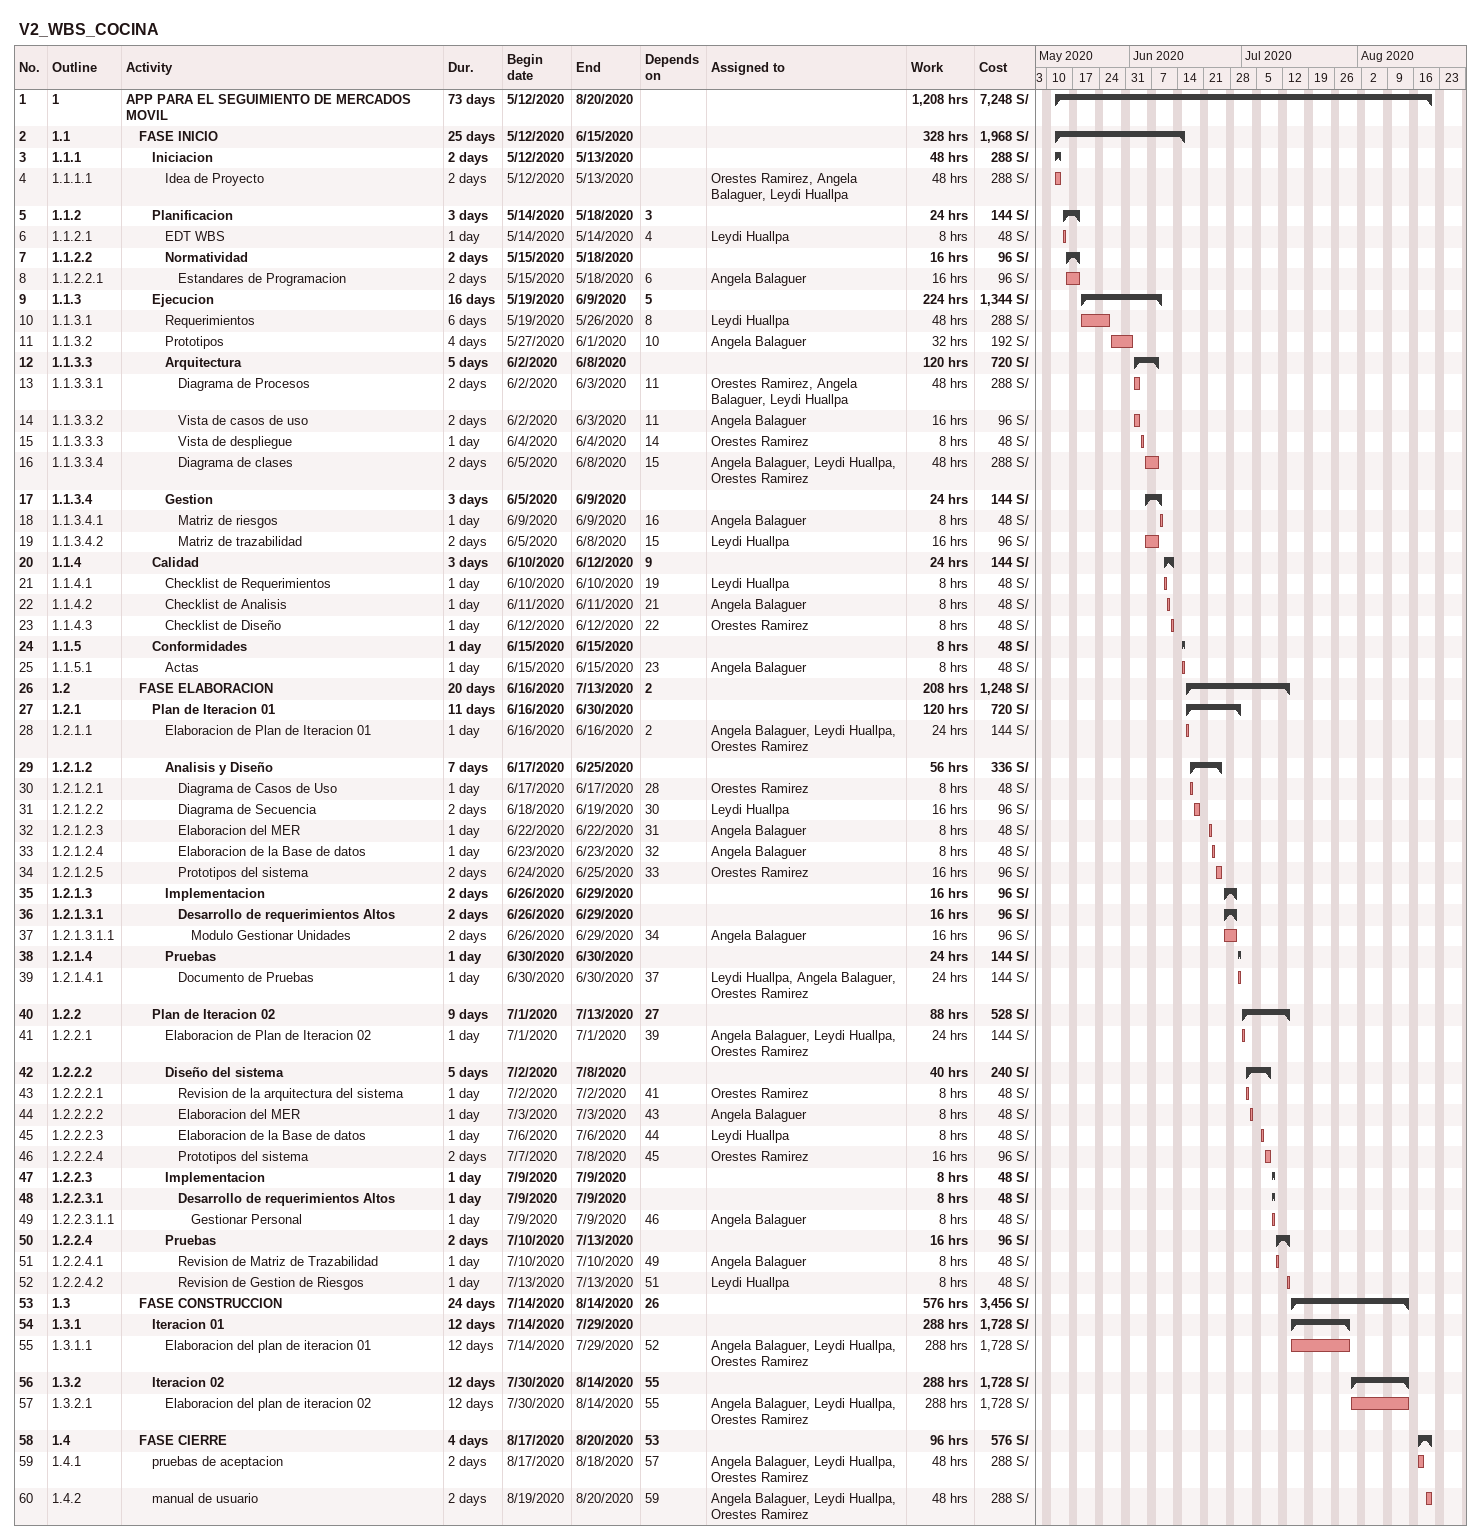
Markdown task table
V2_WBS_COCINA

| ID | WBS | Task | Duration | Start | Finish | Predecessors | Resources | Work (h) | Cost (S/) |
|---|---|---|---|---|---|---|---|---|---|
| 1 | 1 | **APP PARA EL SEGUIMIENTO DE MERCADOS MOVIL** | 73d | 2020-05-12 | 2020-08-20 |  |  | 1208 | 7248 |
| 2 | 1.1 | **FASE INICIO** | 25d | 2020-05-12 | 2020-06-15 |  |  | 328 | 1968 |
| 3 | 1.1.1 | **Iniciacion** | 2d | 2020-05-12 | 2020-05-13 |  |  | 48 | 288 |
| 4 | 1.1.1.1 | Idea de Proyecto | 2d | 2020-05-12 | 2020-05-13 |  | Orestes Ramirez, Angela Balaguer, Leydi Huallpa | 48 | 288 |
| 5 | 1.1.2 | **Planificacion** | 3d | 2020-05-14 | 2020-05-18 | 3 |  | 24 | 144 |
| 6 | 1.1.2.1 | EDT WBS | 1d | 2020-05-14 | 2020-05-14 | 4 | Leydi Huallpa | 8 | 48 |
| 7 | 1.1.2.2 | **Normatividad** | 2d | 2020-05-15 | 2020-05-18 |  |  | 16 | 96 |
| 8 | 1.1.2.2.1 | Estandares de Programacion | 2d | 2020-05-15 | 2020-05-18 | 6 | Angela Balaguer | 16 | 96 |
| 9 | 1.1.3 | **Ejecucion** | 16d | 2020-05-19 | 2020-06-09 | 5 |  | 224 | 1344 |
| 10 | 1.1.3.1 | Requerimientos | 6d | 2020-05-19 | 2020-05-26 | 8 | Leydi Huallpa | 48 | 288 |
| 11 | 1.1.3.2 | Prototipos | 4d | 2020-05-27 | 2020-06-01 | 10 | Angela Balaguer | 32 | 192 |
| 12 | 1.1.3.3 | **Arquitectura** | 5d | 2020-06-02 | 2020-06-08 |  |  | 120 | 720 |
| 13 | 1.1.3.3.1 | Diagrama de Procesos | 2d | 2020-06-02 | 2020-06-03 | 11 | Orestes Ramirez, Angela Balaguer, Leydi Huallpa | 48 | 288 |
| 14 | 1.1.3.3.2 | Vista de casos de uso | 2d | 2020-06-02 | 2020-06-03 | 11 | Angela Balaguer | 16 | 96 |
| 15 | 1.1.3.3.3 | Vista de despliegue | 1d | 2020-06-04 | 2020-06-04 | 14 | Orestes Ramirez | 8 | 48 |
| 16 | 1.1.3.3.4 | Diagrama de clases | 2d | 2020-06-05 | 2020-06-08 | 15 | Angela Balaguer, Leydi Huallpa, Orestes Ramirez | 48 | 288 |
| 17 | 1.1.3.4 | **Gestion** | 3d | 2020-06-05 | 2020-06-09 |  |  | 24 | 144 |
| 18 | 1.1.3.4.1 | Matriz de riesgos | 1d | 2020-06-09 | 2020-06-09 | 16 | Angela Balaguer | 8 | 48 |
| 19 | 1.1.3.4.2 | Matriz de trazabilidad | 2d | 2020-06-05 | 2020-06-08 | 15 | Leydi Huallpa | 16 | 96 |
| 20 | 1.1.4 | **Calidad** | 3d | 2020-06-10 | 2020-06-12 | 9 |  | 24 | 144 |
| 21 | 1.1.4.1 | Checklist de Requerimientos | 1d | 2020-06-10 | 2020-06-10 | 19 | Leydi Huallpa | 8 | 48 |
| 22 | 1.1.4.2 | Checklist de Analisis | 1d | 2020-06-11 | 2020-06-11 | 21 | Angela Balaguer | 8 | 48 |
| 23 | 1.1.4.3 | Checklist de Diseño | 1d | 2020-06-12 | 2020-06-12 | 22 | Orestes Ramirez | 8 | 48 |
| 24 | 1.1.5 | **Conformidades** | 1d | 2020-06-15 | 2020-06-15 |  |  | 8 | 48 |
| 25 | 1.1.5.1 | Actas | 1d | 2020-06-15 | 2020-06-15 | 23 | Angela Balaguer | 8 | 48 |
| 26 | 1.2 | **FASE ELABORACION** | 20d | 2020-06-16 | 2020-07-13 | 2 |  | 208 | 1248 |
| 27 | 1.2.1 | **Plan de Iteracion 01** | 11d | 2020-06-16 | 2020-06-30 |  |  | 120 | 720 |
| 28 | 1.2.1.1 | Elaboracion de Plan de Iteracion 01 | 1d | 2020-06-16 | 2020-06-16 | 2 | Angela Balaguer, Leydi Huallpa, Orestes Ramirez | 24 | 144 |
| 29 | 1.2.1.2 | **Analisis y Diseño** | 7d | 2020-06-17 | 2020-06-25 |  |  | 56 | 336 |
| 30 | 1.2.1.2.1 | Diagrama de Casos de Uso | 1d | 2020-06-17 | 2020-06-17 | 28 | Orestes Ramirez | 8 | 48 |
| 31 | 1.2.1.2.2 | Diagrama de Secuencia | 2d | 2020-06-18 | 2020-06-19 | 30 | Leydi Huallpa | 16 | 96 |
| 32 | 1.2.1.2.3 | Elaboracion del MER | 1d | 2020-06-22 | 2020-06-22 | 31 | Angela Balaguer | 8 | 48 |
| 33 | 1.2.1.2.4 | Elaboracion de la Base de datos | 1d | 2020-06-23 | 2020-06-23 | 32 | Angela Balaguer | 8 | 48 |
| 34 | 1.2.1.2.5 | Prototipos del sistema | 2d | 2020-06-24 | 2020-06-25 | 33 | Orestes Ramirez | 16 | 96 |
| 35 | 1.2.1.3 | **Implementacion** | 2d | 2020-06-26 | 2020-06-29 |  |  | 16 | 96 |
| 36 | 1.2.1.3.1 | **Desarrollo de requerimientos Altos** | 2d | 2020-06-26 | 2020-06-29 |  |  | 16 | 96 |
| 37 | 1.2.1.3.1.1 | Modulo Gestionar Unidades | 2d | 2020-06-26 | 2020-06-29 | 34 | Angela Balaguer | 16 | 96 |
| 38 | 1.2.1.4 | **Pruebas** | 1d | 2020-06-30 | 2020-06-30 |  |  | 24 | 144 |
| 39 | 1.2.1.4.1 | Documento de Pruebas | 1d | 2020-06-30 | 2020-06-30 | 37 | Leydi Huallpa, Angela Balaguer, Orestes Ramirez | 24 | 144 |
| 40 | 1.2.2 | **Plan de Iteracion 02** | 9d | 2020-07-01 | 2020-07-13 | 27 |  | 88 | 528 |
| 41 | 1.2.2.1 | Elaboracion de Plan de Iteracion 02 | 1d | 2020-07-01 | 2020-07-01 | 39 | Angela Balaguer, Leydi Huallpa, Orestes Ramirez | 24 | 144 |
| 42 | 1.2.2.2 | **Diseño del sistema** | 5d | 2020-07-02 | 2020-07-08 |  |  | 40 | 240 |
| 43 | 1.2.2.2.1 | Revision de la arquitectura del sistema | 1d | 2020-07-02 | 2020-07-02 | 41 | Orestes Ramirez | 8 | 48 |
| 44 | 1.2.2.2.2 | Elaboracion del MER | 1d | 2020-07-03 | 2020-07-03 | 43 | Angela Balaguer | 8 | 48 |
| 45 | 1.2.2.2.3 | Elaboracion de la Base de datos | 1d | 2020-07-06 | 2020-07-06 | 44 | Leydi Huallpa | 8 | 48 |
| 46 | 1.2.2.2.4 | Prototipos del sistema | 2d | 2020-07-07 | 2020-07-08 | 45 | Orestes Ramirez | 16 | 96 |
| 47 | 1.2.2.3 | **Implementacion** | 1d | 2020-07-09 | 2020-07-09 |  |  | 8 | 48 |
| 48 | 1.2.2.3.1 | **Desarrollo de requerimientos Altos** | 1d | 2020-07-09 | 2020-07-09 |  |  | 8 | 48 |
| 49 | 1.2.2.3.1.1 | Gestionar Personal | 1d | 2020-07-09 | 2020-07-09 | 46 | Angela Balaguer | 8 | 48 |
| 50 | 1.2.2.4 | **Pruebas** | 2d | 2020-07-10 | 2020-07-13 |  |  | 16 | 96 |
| 51 | 1.2.2.4.1 | Revision de Matriz de Trazabilidad | 1d | 2020-07-10 | 2020-07-10 | 49 | Angela Balaguer | 8 | 48 |
| 52 | 1.2.2.4.2 | Revision de Gestion de Riesgos | 1d | 2020-07-13 | 2020-07-13 | 51 | Leydi Huallpa | 8 | 48 |
| 53 | 1.3 | **FASE CONSTRUCCION** | 24d | 2020-07-14 | 2020-08-14 | 26 |  | 576 | 3456 |
| 54 | 1.3.1 | **Iteracion 01** | 12d | 2020-07-14 | 2020-07-29 |  |  | 288 | 1728 |
| 55 | 1.3.1.1 | Elaboracion del plan de iteracion 01 | 12d | 2020-07-14 | 2020-07-29 | 52 | Angela Balaguer, Leydi Huallpa, Orestes Ramirez | 288 | 1728 |
| 56 | 1.3.2 | **Iteracion 02** | 12d | 2020-07-30 | 2020-08-14 | 55 |  | 288 | 1728 |
| 57 | 1.3.2.1 | Elaboracion del plan de iteracion 02 | 12d | 2020-07-30 | 2020-08-14 | 55 | Angela Balaguer, Leydi Huallpa, Orestes Ramirez | 288 | 1728 |
| 58 | 1.4 | **FASE CIERRE** | 4d | 2020-08-17 | 2020-08-20 | 53 |  | 96 | 576 |
| 59 | 1.4.1 | pruebas de aceptacion | 2d | 2020-08-17 | 2020-08-18 | 57 | Angela Balaguer, Leydi Huallpa, Orestes Ramirez | 48 | 288 |
| 60 | 1.4.2 | manual de usuario | 2d | 2020-08-19 | 2020-08-20 | 59 | Angela Balaguer, Leydi Huallpa, Orestes Ramirez | 48 | 288 |
